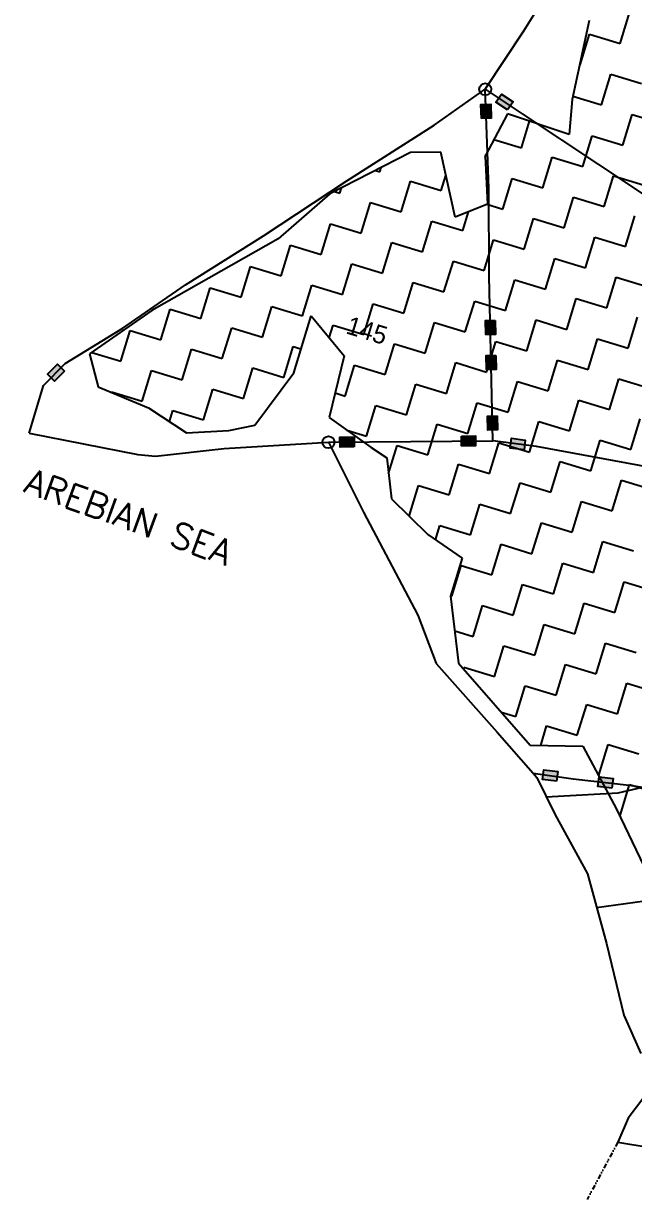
# Model space of a CAD drawing. Header units: metres. Extents: x 317586 to 322617, y 1862238 to 1866178.
# Drawn here: x 317586 to 318220, y 1862310 to 1863532 of the extents above; entities that cross this region are included whole.
import ezdxf

# ---------------------------------------------------------------- set-up
doc = ezdxf.new("R2010")
doc.units = ezdxf.units.M
doc.linetypes.add('DIVIDE', pattern=[1.25, 0.5, -0.25, 0, -0.25, 0, -0.25])
for name, color, linetype in [('LINE_WATER', 4, 'Continuous'), ('POLY_HATCH', 12, 'Continuous'), ('POLY_PARCEL', 6, 'Continuous'), ('TEXT_MAPOUT', 7, 'Continuous'), ('TEXT_PARCEL', 7, 'Continuous'), ('V_BOUND_LINE', 7, 'Continuous'), ('V_DIVIDE_LINE', 7, 'DIVIDE')]:
    doc.layers.add(name, color=color, linetype=linetype)
doc.styles.get("Standard").update_dxf_attribs({"font": 'simplex.shx'})
doc.styles.add('TEXT_MAP', font='')
doc.styles.get('TEXT_MAP').set_extended_font_data('Kruti Dev 050')

msp = doc.modelspace()

# ---------------------------------------------------------------- hatches: boundary and pattern name
for points in [[(318082.4, 1863458.8), (318076.7, 1863450.4), (318088.9, 1863442.3), (318094.5, 1863450.7)], [(318071.3, 1863448.4), (318061.2, 1863448), (318061.8, 1863433.4), (318071.9, 1863433.7)], [(318066.1, 1863208.9), (318076.2, 1863209.1), (318075.9, 1863223.7), (318065.8, 1863223.5)], [(318066.9, 1863172.5), (318077, 1863172.7), (318076.7, 1863187.3), (318066.6, 1863187.1)], [(317610.9, 1863167.7), (317618.1, 1863160.6), (317628.4, 1863171.1), (317621.2, 1863178.2)], [(318068.3, 1863109.6), (318078.4, 1863109.9), (318078.1, 1863124.5), (318068, 1863124.2)], [(317914.7, 1863102.2), (317914.8, 1863092.1), (317929.5, 1863092.3), (317929.3, 1863102.4)], [(318055.6, 1863093.4), (318055.5, 1863103.6), (318040.9, 1863103.4), (318041, 1863093.3)], [(318092.8, 1863101.2), (318091.5, 1863091.1), (318106, 1863089.2), (318107.3, 1863099.2)], [(318126.6, 1862756.8), (318125.2, 1862746.8), (318139.7, 1862744.8), (318141.1, 1862754.8)], [(318183.9, 1862749.4), (318182.8, 1862739.4), (318197.3, 1862737.7), (318198.5, 1862747.7)]]:
    msp.add_hatch(color=256).paths.add_polyline_path(points)

# ---------------------------------------------------------------- linework, layer by layer
for points in [[(318088.9, 1863442.3), (318076.7, 1863450.4), (318082.4, 1863458.8), (318094.5, 1863450.7)], [(318061.8, 1863433.4), (318061.2, 1863448), (318071.3, 1863448.4), (318071.9, 1863433.7)], [(318075.9, 1863223.7), (318076.2, 1863209.1), (318066.1, 1863208.9), (318065.8, 1863223.5)], [(318076.7, 1863187.3), (318077, 1863172.7), (318066.9, 1863172.5), (318066.6, 1863187.1)], [(317628.4, 1863171.1), (317618.1, 1863160.6), (317610.9, 1863167.7), (317621.2, 1863178.2)], [(318078.1, 1863124.5), (318078.4, 1863109.9), (318068.3, 1863109.6), (318068, 1863124.2)], [(317929.5, 1863092.3), (317914.8, 1863092.1), (317914.7, 1863102.2), (317929.3, 1863102.4)], [(318040.9, 1863103.4), (318055.5, 1863103.6), (318055.6, 1863093.4), (318041, 1863093.3)], [(318106, 1863089.2), (318091.5, 1863091.1), (318092.8, 1863101.2), (318107.3, 1863099.2)], [(318139.7, 1862744.8), (318125.2, 1862746.8), (318126.6, 1862756.8), (318141.1, 1862754.8)], [(318197.3, 1862737.7), (318182.8, 1862739.4), (318183.9, 1862749.4), (318198.5, 1862747.7)]]:
    msp.add_lwpolyline(points, close=True)
for centre in [(318065.7, 1863463.8), (317902.7, 1863097.1)]:
    msp.add_circle(centre, 6.26)
at = {"layer": 'LINE_WATER'}
for p, q in [((318129.1, 1862728.6), (318172.5, 1862731.1)), ((318172.5, 1862731.1), (318203.7, 1862732.9)), ((318203.7, 1862732.9), (318229.1, 1862738.7)), ((318181.3, 1862613.7), (318231.5, 1862620.5))]:
    msp.add_line(p, q, dxfattribs=at)
at = {"layer": 'POLY_HATCH'}
for p, q in [((318173.5, 1863535.2), (318156, 1863453.1)), ((318156, 1863453.1), (318152.8, 1863416.8)), ((318088.6, 1863438.3), (318065.4, 1863394.3)), ((318152.8, 1863416.8), (318088.6, 1863438.3)), ((317988, 1863398.3), (317904.1, 1863355.1)), ((318019.5, 1863398.5), (317988, 1863398.3)), ((318034.3, 1863331.1), (318019.5, 1863398.5)), ((318065.4, 1863394.3), (318067.9, 1863344.5)), ((317904.1, 1863355.1), (317850.6, 1863308.6)), ((318067.9, 1863344.5), (318034.3, 1863331.1)), ((317850.6, 1863308.6), (317719.2, 1863233.8)), ((317719.2, 1863233.8), (317654.4, 1863188.8)), ((317866.6, 1863169.3), (317884.6, 1863228.6)), ((317884.6, 1863228.6), (317919, 1863186.7)), ((317654.4, 1863188.8), (317663.6, 1863154.5)), ((317919, 1863186.7), (317903.5, 1863122.7)), ((317826.4, 1863114.8), (317866.6, 1863169.3)), ((317663.6, 1863154.5), (317715.9, 1863132.7)), ((317715.9, 1863132.7), (317755.3, 1863107)), ((317903.5, 1863122.7), (317947.1, 1863091.7)), ((317755.3, 1863107), (317799.2, 1863109.3)), ((317799.2, 1863109.3), (317826.4, 1863114.8)), ((317947.1, 1863091.7), (317963.4, 1863080.9)), ((317963.4, 1863080.9), (317968.1, 1863038.2)), ((317968.1, 1863038.2), (318006, 1863001.2)), ((318006, 1863001.2), (318041.7, 1862976.6)), ((318041.7, 1862976.6), (318029.6, 1862937)), ((318029.6, 1862937), (318038, 1862867.7)), ((318038, 1862867.7), (318112.2, 1862782.3)), ((318112.2, 1862782.3), (318166.9, 1862781.4)), ((318166.9, 1862781.4), (318201.9, 1862715.7)), ((318201.9, 1862715.7), (318230.9, 1862655.9))]:
    msp.add_line(p, q, dxfattribs=at)
at = {"layer": 'POLY_HATCH', "linetype": 'Continuous'}
for p, q in [((318206, 1863511.3), (318215.7, 1863543.2)), ((318164.3, 1863489.1), (318174, 1863521)), ((318174, 1863521), (318206, 1863511.3)), ((318163.7, 1863489.3), (318164.3, 1863489.1)), ((318186.5, 1863447.5), (318196.2, 1863479.4)), ((318196.2, 1863479.4), (318228.1, 1863469.7)), ((318156.7, 1863456.6), (318186.5, 1863447.5)), ((318208.7, 1863405.8), (318218.4, 1863437.7)), ((318218.4, 1863437.7), (318250.3, 1863428)), ((318103.3, 1863403.1), (318111.6, 1863430.6)), ((318167.1, 1863383.7), (318176.8, 1863415.6)), ((318176.8, 1863415.6), (318208.7, 1863405.8)), ((318074.6, 1863411.8), (318103.3, 1863403.1)), ((318065.4, 1863393.3), (318066.2, 1863395.9)), ((318125.4, 1863361.5), (318135.2, 1863393.4)), ((318135.2, 1863393.4), (318167.1, 1863383.7)), ((317951.6, 1863379.6), (317956.2, 1863378.2)), ((317956.2, 1863378.2), (317957.6, 1863382.6)), ((317978.4, 1863336.5), (317988.1, 1863368.4)), ((317988.1, 1863368.4), (318020, 1863358.7)), ((318020, 1863358.7), (318024.8, 1863374.4)), ((318083.8, 1863339.3), (318093.5, 1863371.2)), ((318093.5, 1863371.2), (318125.4, 1863361.5)), ((318189.3, 1863342), (318199, 1863373.9)), ((318199, 1863373.9), (318230.9, 1863364.2)), ((317909, 1863357.7), (317914.6, 1863356)), ((317914.6, 1863356), (317916.2, 1863361.4)), ((318147.6, 1863319.8), (318157.3, 1863351.7)), ((318157.3, 1863351.7), (318189.3, 1863342)), ((317936.8, 1863314.4), (317946.5, 1863346.3)), ((317946.5, 1863346.3), (317978.4, 1863336.5)), ((318067.4, 1863344.3), (318083.8, 1863339.3)), ((318042.2, 1863317.1), (318048.1, 1863336.6)), ((318106, 1863297.7), (318115.7, 1863329.6)), ((318115.7, 1863329.6), (318147.6, 1863319.8)), ((318211.4, 1863300.4), (318221.2, 1863332.3)), ((317895.1, 1863292.2), (317904.8, 1863324.1)), ((317904.8, 1863324.1), (317936.8, 1863314.4)), ((318000.6, 1863294.9), (318010.3, 1863326.8)), ((318010.3, 1863326.8), (318042.2, 1863317.1)), ((317958.9, 1863272.7), (317968.7, 1863304.6)), ((317968.7, 1863304.6), (318000.6, 1863294.9)), ((318064.4, 1863275.5), (318074.1, 1863307.4)), ((318074.1, 1863307.4), (318106, 1863297.7)), ((318169.8, 1863278.2), (318179.5, 1863310.1)), ((318179.5, 1863310.1), (318211.4, 1863300.4)), ((317853.5, 1863270), (317863.2, 1863301.9)), ((317863.2, 1863301.9), (317895.1, 1863292.2)), ((317811.9, 1863247.8), (317821.6, 1863279.7)), ((317821.6, 1863279.7), (317853.5, 1863270)), ((317917.3, 1863250.5), (317927, 1863282.5)), ((317927, 1863282.5), (317958.9, 1863272.7)), ((318022.7, 1863253.3), (318032.5, 1863285.2)), ((318032.5, 1863285.2), (318064.4, 1863275.5)), ((318128.2, 1863256), (318137.9, 1863287.9)), ((318137.9, 1863287.9), (318169.8, 1863278.2)), ((318192, 1863236.6), (318201.7, 1863268.5)), ((318201.7, 1863268.5), (318233.6, 1863258.8)), ((317770.2, 1863225.6), (317780, 1863257.5)), ((317780, 1863257.5), (317811.9, 1863247.8)), ((317875.7, 1863228.4), (317885.4, 1863260.3)), ((317885.4, 1863260.3), (317917.3, 1863250.5)), ((317981.1, 1863231.1), (317990.8, 1863263)), ((317990.8, 1863263), (318022.7, 1863253.3)), ((318086.6, 1863233.8), (318096.3, 1863265.8)), ((318096.3, 1863265.8), (318128.2, 1863256)), ((318044.9, 1863211.7), (318054.7, 1863243.6)), ((318054.7, 1863243.6), (318086.6, 1863233.8)), ((318150.4, 1863214.4), (318160.1, 1863246.3)), ((318160.1, 1863246.3), (318192, 1863236.6)), ((317728.6, 1863203.4), (317738.3, 1863235.3)), ((317738.3, 1863235.3), (317770.2, 1863225.6)), ((317834.1, 1863206.2), (317843.8, 1863238.1)), ((317843.8, 1863238.1), (317875.7, 1863228.4)), ((317939.5, 1863208.9), (317949.2, 1863240.8)), ((317949.2, 1863240.8), (317981.1, 1863231.1)), ((317903.6, 1863205.5), (317907.6, 1863218.6)), ((317907.6, 1863218.6), (317939.5, 1863208.9)), ((318003.3, 1863189.5), (318013, 1863221.4)), ((318013, 1863221.4), (318044.9, 1863211.7)), ((318108.7, 1863192.2), (318118.5, 1863224.1)), ((318118.5, 1863224.1), (318150.4, 1863214.4)), ((318214.2, 1863195), (318223.9, 1863226.9)), ((317687, 1863181.2), (317696.7, 1863213.2)), ((317696.7, 1863213.2), (317728.6, 1863203.4)), ((317792.4, 1863184), (317802.2, 1863215.9)), ((317802.2, 1863215.9), (317834.1, 1863206.2)), ((317750.8, 1863161.8), (317760.5, 1863193.7)), ((317760.5, 1863193.7), (317792.4, 1863184)), ((317856.2, 1863164.5), (317866, 1863196.5)), ((317866, 1863196.5), (317874.1, 1863194)), ((317961.7, 1863167.3), (317971.4, 1863199.2)), ((317971.4, 1863199.2), (318003.3, 1863189.5)), ((318067.1, 1863170), (318076.8, 1863201.9)), ((318076.8, 1863201.9), (318108.7, 1863192.2)), ((318172.6, 1863172.8), (318182.3, 1863204.7)), ((318182.3, 1863204.7), (318214.2, 1863195)), ((317656.8, 1863190.4), (317687, 1863181.2)), ((318130.9, 1863150.6), (318140.7, 1863182.5)), ((318140.7, 1863182.5), (318172.6, 1863172.8)), ((317709.2, 1863139.6), (317718.9, 1863171.5)), ((317718.9, 1863171.5), (317750.8, 1863161.8)), ((317814.6, 1863142.4), (317824.3, 1863174.3)), ((317824.3, 1863174.3), (317856.2, 1863164.5)), ((317920.1, 1863145.1), (317929.8, 1863177)), ((317929.8, 1863177), (317961.7, 1863167.3)), ((318025.5, 1863147.9), (318035.2, 1863179.8)), ((318035.2, 1863179.8), (318067.1, 1863170)), ((317983.9, 1863125.7), (317993.6, 1863157.6)), ((317993.6, 1863157.6), (318025.5, 1863147.9)), ((318089.3, 1863128.4), (318099, 1863160.3)), ((318099, 1863160.3), (318130.9, 1863150.6)), ((318194.7, 1863131.2), (318204.5, 1863163.1)), ((318204.5, 1863163.1), (318236.4, 1863153.3)), ((317677.1, 1863148.9), (317677.3, 1863149.3)), ((317677.3, 1863149.3), (317709.2, 1863139.6)), ((317773, 1863120.2), (317782.7, 1863152.1)), ((317782.7, 1863152.1), (317814.6, 1863142.4)), ((317909.7, 1863148.3), (317920.1, 1863145.1)), ((317942.2, 1863103.5), (317952, 1863135.4)), ((317952, 1863135.4), (317983.9, 1863125.7)), ((318047.7, 1863106.2), (318057.4, 1863138.1)), ((318057.4, 1863138.1), (318089.3, 1863128.4)), ((318153.1, 1863109), (318162.8, 1863140.9)), ((318162.8, 1863140.9), (318194.7, 1863131.2)), ((317737.6, 1863118.5), (317741.1, 1863129.9)), ((317741.1, 1863129.9), (317773, 1863120.2)), ((318216.9, 1863089.5), (318226.6, 1863121.4)), ((317921.8, 1863109.7), (317942.2, 1863103.5)), ((318006.1, 1863084), (318015.8, 1863115.9)), ((318015.8, 1863115.9), (318047.7, 1863106.2)), ((318111.5, 1863086.8), (318121.2, 1863118.7)), ((318121.2, 1863118.7), (318153.1, 1863109)), ((318069.9, 1863064.6), (318079.6, 1863096.5)), ((318079.6, 1863096.5), (318111.5, 1863086.8)), ((318175.3, 1863067.3), (318185, 1863099.2)), ((318185, 1863099.2), (318216.9, 1863089.5)), ((317965.2, 1863064.5), (317974.1, 1863093.8)), ((317974.1, 1863093.8), (318006.1, 1863084)), ((318028.2, 1863042.4), (318038, 1863074.3)), ((318038, 1863074.3), (318069.9, 1863064.6)), ((318133.7, 1863045.2), (318143.4, 1863077.1)), ((318143.4, 1863077.1), (318175.3, 1863067.3)), ((317986.6, 1863020.2), (317996.3, 1863052.1)), ((317996.3, 1863052.1), (318028.2, 1863042.4)), ((318092, 1863023), (318101.8, 1863054.9)), ((318101.8, 1863054.9), (318133.7, 1863045.2)), ((318197.5, 1863025.7), (318207.2, 1863057.6)), ((318207.2, 1863057.6), (318239.1, 1863047.9)), ((318155.9, 1863003.5), (318165.6, 1863035.4)), ((318165.6, 1863035.4), (318197.5, 1863025.7)), ((318050.4, 1863000.8), (318060.1, 1863032.7)), ((318060.1, 1863032.7), (318092, 1863023)), ((317986.5, 1863020.3), (317986.6, 1863020.2)), ((318014, 1862995.6), (318018.5, 1863010.5)), ((318018.5, 1863010.5), (318050.4, 1863000.8)), ((318114.2, 1862981.3), (318124, 1863013.2)), ((318124, 1863013.2), (318155.9, 1863003.5)), ((318072.6, 1862959.2), (318082.3, 1862991.1)), ((318082.3, 1862991.1), (318114.2, 1862981.3)), ((318178, 1862961.9), (318187.8, 1862993.8)), ((318187.8, 1862993.8), (318219.7, 1862984.1)), ((318031, 1862937), (318040.7, 1862968.9)), ((318040.7, 1862968.9), (318072.6, 1862959.2)), ((318136.4, 1862939.7), (318146.1, 1862971.6)), ((318146.1, 1862971.6), (318178, 1862961.9)), ((318094.8, 1862917.5), (318104.5, 1862949.4)), ((318104.5, 1862949.4), (318136.4, 1862939.7)), ((318200.2, 1862920.3), (318209.9, 1862952.2)), ((318209.9, 1862952.2), (318241.9, 1862942.5)), ((318029.7, 1862937.4), (318031, 1862937)), ((318053.2, 1862895.3), (318062.9, 1862927.3)), ((318062.9, 1862927.3), (318094.8, 1862917.5)), ((318158.6, 1862898.1), (318168.3, 1862930)), ((318168.3, 1862930), (318200.2, 1862920.3)), ((318034, 1862901.2), (318053.2, 1862895.3)), ((318117, 1862875.9), (318126.7, 1862907.8)), ((318126.7, 1862907.8), (318158.6, 1862898.1)), ((318180.8, 1862856.5), (318190.5, 1862888.4)), ((318190.5, 1862888.4), (318222.4, 1862878.6)), ((318075.3, 1862853.7), (318085.1, 1862885.6)), ((318085.1, 1862885.6), (318117, 1862875.9)), ((318043, 1862862), (318043.4, 1862863.4)), ((318043.4, 1862863.4), (318075.3, 1862853.7)), ((318139.2, 1862834.3), (318148.9, 1862866.2)), ((318148.9, 1862866.2), (318180.8, 1862856.5)), ((318097.5, 1862812.1), (318107.3, 1862844)), ((318107.3, 1862844), (318139.2, 1862834.3)), ((318203, 1862814.8), (318212.7, 1862846.7)), ((318212.7, 1862846.7), (318244.6, 1862837)), ((318082.3, 1862816.7), (318097.5, 1862812.1)), ((318161.3, 1862792.7), (318171.1, 1862824.6)), ((318171.1, 1862824.6), (318203, 1862814.8)), ((318123.3, 1862782.1), (318129.4, 1862802.4)), ((318129.4, 1862802.4), (318161.3, 1862792.7)), ((318183.5, 1862751), (318193.3, 1862782.9)), ((318193.3, 1862782.9), (318225.2, 1862773.2)), ((318183, 1862751.2), (318183.5, 1862751)), ((318205.7, 1862709.4), (318215.4, 1862741.3)), ((318215.4, 1862741.3), (318247.3, 1862731.6)), ((318204.9, 1862709.7), (318205.7, 1862709.4))]:
    msp.add_line(p, q, dxfattribs=at)
at = {"layer": 'POLY_PARCEL'}
for p, q in [((318069.5, 1863361.2), (318065.7, 1863463.8)), ((318065.7, 1863463.8), (318104.1, 1863438.2)), ((318104.1, 1863438.2), (318183.3, 1863385.6)), ((318183.3, 1863385.6), (318267.5, 1863329.7)), ((318069.8, 1863269.7), (318069.5, 1863361.2)), ((318073.6, 1863098.7), (318069.8, 1863269.7)), ((317902.7, 1863097.1), (318073.6, 1863098.7)), ((318119, 1863092.5), (318073.6, 1863098.7)), ((318255, 1863067.4), (318119, 1863092.5)), ((318115.4, 1862753.3), (318157.1, 1862747.4)), ((318157.1, 1862747.4), (318215.3, 1862740.7)), ((318215.3, 1862740.7), (318256.7, 1862734.6))]:
    msp.add_line(p, q, dxfattribs=at)
at = {"layer": 'V_BOUND_LINE'}
for p, q in [((318105.8, 1863524.4), (318152.3, 1863599.1)), ((318065.7, 1863463.8), (318105.8, 1863524.4)), ((318012.5, 1863426.6), (318065.7, 1863463.8)), ((317922, 1863368.7), (318012.5, 1863426.6)), ((317835.1, 1863311.5), (317922, 1863368.7)), ((317754.1, 1863260.5), (317835.1, 1863311.5)), ((317689.2, 1863215.5), (317754.1, 1863260.5)), ((317629, 1863179), (317689.2, 1863215.5)), ((317606.7, 1863156.2), (317629, 1863179)), ((317591.9, 1863106.5), (317606.7, 1863156.2)), ((317591.9, 1863106.5), (317704.8, 1863084.3)), ((317794.4, 1863090.7), (317902.7, 1863097.1)), ((317902.7, 1863097.1), (317939.1, 1863024.4)), ((317704.8, 1863084.3), (317722.9, 1863082.5)), ((317722.9, 1863082.5), (317794.4, 1863090.7)), ((317939.1, 1863024.4), (317995.7, 1862917.4)), ((317995.7, 1862917.4), (318014.8, 1862867.3)), ((318014.8, 1862867.3), (318078.2, 1862795.7)), ((318078.2, 1862795.7), (318115.4, 1862753.3)), ((318115.4, 1862753.3), (318119.3, 1862748.8)), ((318119.3, 1862748.8), (318137.8, 1862710.7)), ((318137.8, 1862710.7), (318171.8, 1862648.6)), ((318171.8, 1862648.6), (318191.6, 1862576.1)), ((318191.6, 1862576.1), (318209.8, 1862501.8)), ((318209.8, 1862501.8), (318227.3, 1862462)), ((318241.1, 1862430.6), (318214.3, 1862394.6)), ((318214.3, 1862394.6), (318203.4, 1862369.7)), ((318203.4, 1862369.7), (318235, 1862364.7))]:
    msp.add_line(p, q, dxfattribs=at)
at = {"layer": 'V_DIVIDE_LINE', "ltscale": 10}
msp.add_line((318203.4, 1862369.7), (318171.5, 1862310.3), dxfattribs=at)

# ---------------------------------------------------------------- texts
at = {"layer": 'TEXT_MAPOUT'}
msp.add_text('AREBIAN SEA', height=26.263, rotation=339.9221, dxfattribs=at).set_placement((317584.8, 1863045.9))
at = {"layer": 'TEXT_PARCEL', "style": 'TEXT_MAP'}
msp.add_text('145', height=18.91, rotation=343.0555, dxfattribs=at).set_placement((317919.9, 1863210.4))

doc.saveas('drawing.dxf')
